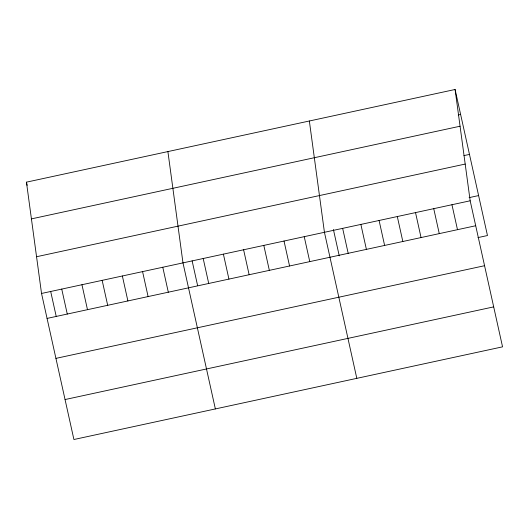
<?xml version="1.0" encoding="UTF-8"?>
<svg xmlns="http://www.w3.org/2000/svg" width="529" height="529" viewBox="0 0 529 529"><rect width="100%" height="100%" fill="white"/><g stroke="black" fill="none" stroke-linecap="round" stroke-linejoin="round"><path stroke-width="0.79" d="M455.085 89.487L470.169 200.789L502.55 346.839L73.915 439.513L41.533 293.463L26.45 182.161L455.085 89.487L487.467 235.537L477.965 237.594M458.246 114.958L460.62 114.449M31.429 218.887L460.065 126.219M463.933 155.605L469.481 154.408M36.554 256.73L465.196 164.063M469.104 197.634L478.606 195.578M41.533 293.463L470.169 200.789M47.068 318.418L475.703 225.744M55.929 358.378L484.564 265.71M65.054 399.547L493.689 306.88M451.951 204.73L457.486 229.685M433.74 208.664L439.268 233.626M415.523 212.605L421.051 237.561M397.305 216.546L402.834 241.502M379.088 220.481L384.616 245.436M360.871 224.422L366.399 249.377M342.653 228.356L348.181 253.318M333.402 229.487L339.248 255.857M356.81 378.347L324.436 232.297L309.353 120.996M304.228 236.668L309.763 261.624M284.02 241.032L289.555 265.994M263.812 245.403L269.347 270.359M243.604 249.774L249.139 274.73M223.397 254.138L228.931 279.1M203.189 258.509L208.724 283.465M192.126 260.863L197.621 285.64M215.363 408.93L182.981 262.88L167.898 151.578M162.78 267.244L168.308 292.206M142.572 271.615L148.1 296.571M122.364 275.986L127.892 300.941M102.157 280.357L107.685 305.312M81.949 284.721L87.483 309.677M61.741 289.092L67.276 314.047M26.45 182.161L27.164 185.381M50.678 291.446L56.173 316.223"/></g></svg>
